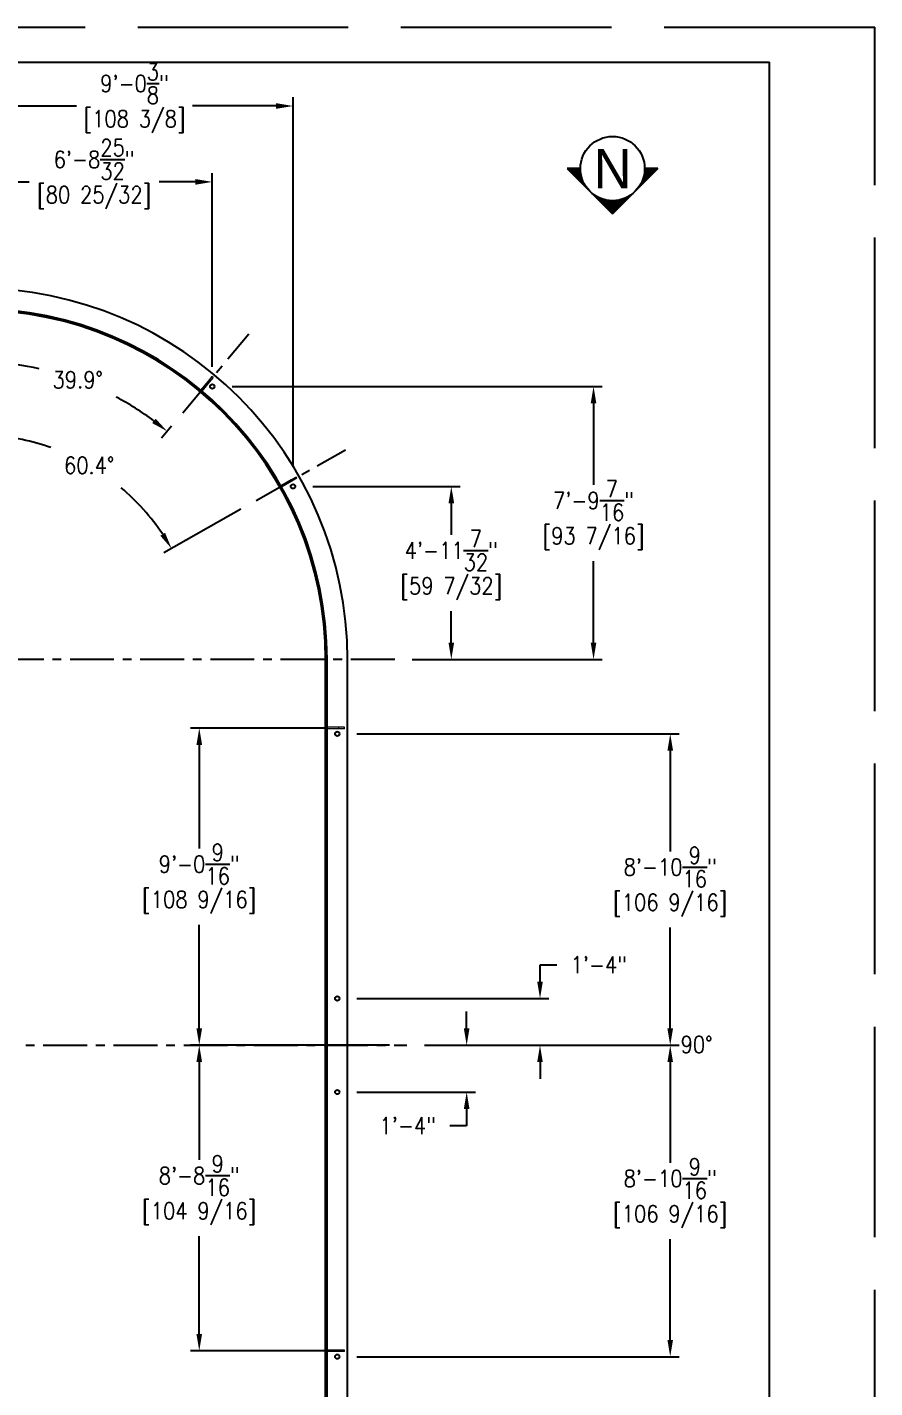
# Model space of a CAD drawing. Extents: x -965 to 2071, y 36 to 900.
# Drawn here: x 826.2 to 1116, y 434.4 to 900 of the extents above; entities that cross this region are included whole.
import ezdxf
from ezdxf.enums import TextEntityAlignment as Align

# ---------------------------------------------------------------- set-up
doc = ezdxf.new("R2010")
doc.units = 0
doc.header["$LTSCALE"] = 12
doc.header["$MEASUREMENT"] = 0
doc.header["$PDMODE"] = 33
doc.header["$PDSIZE"] = -0.5
doc.linetypes.add('AM_ISO02W050', pattern=[7.5, 6, -1.5])
doc.linetypes.add('CENTER', pattern=[2, 1.25, -0.25, 0.25, -0.25])
doc.layers.get('0').update_dxf_attribs({"linetype": 'CONTINUOUS'})
doc.layers.get('Defpoints').update_dxf_attribs({"linetype": 'CONTINUOUS'})
doc.layers.add('AM_0', color=7, linetype='CONTINUOUS', lineweight=30)
doc.layers.add('Equipment-AM_0', color=7, linetype='CONTINUOUS', lineweight=50)
for name, color, linetype in [('CENTER', 6, 'CENTER'), ('COVER', 3, 'CONTINUOUS'), ('DIM', 1, 'CONTINUOUS'), ('SHELL', 40, 'CONTINUOUS')]:
    doc.layers.add(name, color=color, linetype=linetype)
doc.styles.add('GOTHICE', font='gothice', dxfattribs={"height": 3})
doc.styles.add('ROMANS', font='ROMANS.shx', dxfattribs={"width": 0.85, "height": 5.76})
doc.styles.get("Standard").update_dxf_attribs({"font": 'sanss___.ttf'})
doc.dimstyles.get("Standard").update_dxf_attribs({"dimtxt": 0.18, "dimasz": 0.18, "dimexe": 0.18, "dimexo": 0.0625, "dimgap": 0.09, "dimtad": 0, "dimtih": 1, "dimtoh": 1, "dimdec": 4, "dimzin": 0, "dimdsep": 46, "dimtxsty": 'Standard', "dimcen": 0.09, "dimadec": 0, "dimazin": 0, "dimtfac": 1, "dimtdec": 4, "dimtofl": 0, "dimtmove": 0, "dimatfit": 3, "dimfxl": 1, "dimtolj": 1, "dimtzin": 0, "dimarcsym": 0})

# ---------------------------------------------------------------- blocks, each defined once
blk = doc.blocks.new('*X42')
at = {"color": 0}
for p, q in [((456.58, 521.44), (460.89, 521.44)), ((456.66, 521.52), (460.81, 521.52)), ((456.74, 521.6), (460.73, 521.6)), ((456.82, 521.68), (460.65, 521.68)), ((456.9, 521.76), (460.57, 521.76)), ((456.98, 521.84), (460.49, 521.84)), ((457.06, 521.92), (460.41, 521.92)), ((457.14, 522), (460.33, 522)), ((457.22, 522.08), (460.25, 522.08)), ((457.3, 522.16), (460.17, 522.16)), ((457.38, 522.24), (460.09, 522.24)), ((457.46, 522.32), (460.01, 522.32)), ((457.54, 522.4), (459.93, 522.4)), ((457.62, 522.48), (459.85, 522.48)), ((457.7, 522.56), (459.77, 522.56)), ((457.78, 522.64), (459.69, 522.64)), ((457.86, 522.72), (459.61, 522.72)), ((457.94, 522.8), (459.53, 522.8)), ((458.02, 522.88), (459.45, 522.88)), ((458.1, 522.96), (459.37, 522.96)), ((458.18, 523.04), (459.29, 523.04)), ((458.26, 523.12), (459.21, 523.12)), ((458.34, 523.2), (459.13, 523.2)), ((458.42, 523.28), (459.05, 523.28)), ((458.5, 523.36), (458.97, 523.36)), ((458.58, 523.44), (458.89, 523.44)), ((458.66, 523.52), (458.81, 523.52)), ((454.26, 519.12), (454.34, 519.12)), ((454.34, 519.2), (454.4, 519.2)), ((454.42, 519.28), (454.46, 519.28)), ((454.5, 519.36), (454.53, 519.36)), ((454.58, 519.44), (454.6, 519.44)), ((454.66, 519.52), (454.67, 519.52)), ((455.06, 519.92), (455.07, 519.92)), ((455.14, 520), (455.16, 520)), ((455.22, 520.08), (455.25, 520.08)), ((455.3, 520.16), (455.35, 520.16)), ((455.38, 520.24), (455.46, 520.24)), ((455.46, 520.32), (455.57, 520.32)), ((455.54, 520.4), (455.69, 520.4)), ((455.62, 520.48), (455.81, 520.48)), ((455.7, 520.56), (455.94, 520.56)), ((455.78, 520.64), (456.08, 520.64)), ((455.86, 520.72), (456.23, 520.72)), ((455.94, 520.8), (456.39, 520.8)), ((456.02, 520.88), (456.57, 520.88)), ((456.1, 520.96), (456.77, 520.96)), ((456.18, 521.04), (456.99, 521.04)), ((456.26, 521.12), (457.25, 521.12)), ((456.34, 521.2), (457.57, 521.2)), ((456.42, 521.28), (458.04, 521.28)), ((456.5, 521.36), (460.97, 521.36)), ((459.43, 521.28), (461.05, 521.28)), ((459.9, 521.2), (461.13, 521.2)), ((460.22, 521.12), (461.21, 521.12)), ((460.48, 521.04), (461.29, 521.04)), ((460.7, 520.96), (461.37, 520.96)), ((460.9, 520.88), (461.45, 520.88)), ((461.08, 520.8), (461.53, 520.8)), ((461.24, 520.72), (461.61, 520.72)), ((461.39, 520.64), (461.69, 520.64)), ((461.53, 520.56), (461.77, 520.56)), ((461.66, 520.48), (461.85, 520.48)), ((461.78, 520.4), (461.93, 520.4)), ((461.9, 520.32), (462.01, 520.32)), ((462.01, 520.24), (462.09, 520.24)), ((462.12, 520.16), (462.17, 520.16)), ((462.22, 520.08), (462.25, 520.08)), ((462.31, 520), (462.33, 520)), ((462.4, 519.92), (462.41, 519.92)), ((462.8, 519.52), (462.81, 519.52)), ((462.88, 519.44), (462.89, 519.44)), ((462.94, 519.36), (462.97, 519.36)), ((463.01, 519.28), (463.05, 519.28)), ((463.07, 519.2), (463.13, 519.2)), ((463.13, 519.12), (463.21, 519.12)), ((451.94, 516.8), (453.33, 516.8)), ((452.02, 516.88), (453.35, 516.88)), ((452.1, 516.96), (453.36, 516.96)), ((452.18, 517.04), (453.38, 517.04)), ((452.26, 517.12), (453.4, 517.12)), ((452.34, 517.2), (453.42, 517.2)), ((452.42, 517.28), (453.44, 517.28)), ((452.5, 517.36), (453.46, 517.36)), ((452.58, 517.44), (453.48, 517.44)), ((452.66, 517.52), (453.51, 517.52)), ((452.74, 517.6), (453.54, 517.6)), ((452.82, 517.68), (453.56, 517.68)), ((452.9, 517.76), (453.59, 517.76)), ((452.98, 517.84), (453.62, 517.84)), ((453.06, 517.92), (453.66, 517.92)), ((453.14, 518), (453.69, 518)), ((453.22, 518.08), (453.73, 518.08)), ((453.3, 518.16), (453.76, 518.16)), ((453.38, 518.24), (453.8, 518.24)), ((453.46, 518.32), (453.84, 518.32)), ((453.54, 518.4), (453.88, 518.4)), ((453.62, 518.48), (453.92, 518.48)), ((453.7, 518.56), (453.97, 518.56)), ((453.78, 518.64), (454.02, 518.64)), ((453.86, 518.72), (454.06, 518.72)), ((453.94, 518.8), (454.11, 518.8)), ((454.02, 518.88), (454.17, 518.88)), ((454.1, 518.96), (454.22, 518.96)), ((454.18, 519.04), (454.28, 519.04)), ((463.19, 519.04), (463.29, 519.04)), ((463.25, 518.96), (463.37, 518.96)), ((463.3, 518.88), (463.45, 518.88)), ((463.36, 518.8), (463.53, 518.8)), ((463.41, 518.72), (463.61, 518.72)), ((463.45, 518.64), (463.69, 518.64)), ((463.5, 518.56), (463.77, 518.56)), ((463.55, 518.48), (463.85, 518.48)), ((463.59, 518.4), (463.93, 518.4)), ((463.63, 518.32), (464.01, 518.32)), ((463.67, 518.24), (464.09, 518.24)), ((463.71, 518.16), (464.17, 518.16)), ((463.75, 518.08), (464.25, 518.08)), ((463.78, 518), (464.33, 518)), ((463.81, 517.92), (464.41, 517.92)), ((463.85, 517.84), (464.49, 517.84)), ((463.88, 517.76), (464.57, 517.76)), ((463.91, 517.68), (464.65, 517.68)), ((463.93, 517.6), (464.73, 517.6)), ((463.96, 517.52), (464.81, 517.52)), ((463.99, 517.44), (464.89, 517.44)), ((464.01, 517.36), (464.97, 517.36)), ((464.03, 517.28), (465.05, 517.28)), ((464.05, 517.2), (465.13, 517.2)), ((464.07, 517.12), (465.21, 517.12)), ((464.09, 517.04), (465.29, 517.04)), ((464.11, 516.96), (465.37, 516.96)), ((464.13, 516.88), (465.45, 516.88)), ((464.14, 516.8), (465.53, 516.8)), ((450.98, 515.84), (453.24, 515.84)), ((451.06, 515.92), (453.25, 515.92)), ((451.14, 516), (453.25, 516)), ((451.22, 516.08), (453.25, 516.08)), ((451.3, 516.16), (453.25, 516.16)), ((451.38, 516.24), (453.26, 516.24)), ((451.46, 516.32), (453.27, 516.32)), ((451.54, 516.4), (453.27, 516.4)), ((451.62, 516.48), (453.28, 516.48)), ((451.7, 516.56), (453.29, 516.56)), ((451.78, 516.64), (453.3, 516.64)), ((451.86, 516.72), (453.32, 516.72)), ((464.15, 516.72), (465.61, 516.72)), ((464.17, 516.64), (465.69, 516.64)), ((464.18, 516.56), (465.77, 516.56)), ((464.19, 516.48), (465.85, 516.48)), ((464.2, 516.4), (465.93, 516.4)), ((464.2, 516.32), (466.01, 516.32)), ((464.21, 516.24), (466.09, 516.24)), ((464.22, 516.16), (466.17, 516.16)), ((464.22, 516.08), (466.25, 516.08)), ((464.22, 516), (466.33, 516)), ((464.23, 515.92), (466.41, 515.92)), ((464.23, 515.84), (466.49, 515.84))]:
    blk.add_line(p, q, dxfattribs=at)
blk = doc.blocks.new('*D216')
at = {"layer": 'Defpoints', "color": 0, "transparency": 16777216}
for p in [(889.5, 847.07), (808.73, 814.57), (889.5, 777.81)]:
    blk.add_point(p, dxfattribs=at)
at = {"layer": 'DIM', "color": 0, "lineweight": -2, "transparency": 16777216}
for p, q in [((808.73, 820.57), (808.73, 850.07)), ((889.5, 783.81), (889.5, 850.07)), ((814.49, 847.07), (826.94, 847.07)), ((883.74, 847.07), (871.29, 847.07))]:
    blk.add_line(p, q, dxfattribs=at)
at = {"layer": 'DIM', "color": 0, "transparency": 16777216}
for points in [[(814.49, 848.03), (814.49, 846.11), (808.73, 847.07)], [(883.74, 848.03), (883.74, 846.11), (889.5, 847.07)]]:
    blk.add_solid(points, dxfattribs=at)
at = {"layer": 'DIM', "color": 0, "transparency": 16777216, "char_height": 5.76, "attachment_point": 5, "style": 'ROMANS'}
for s, insert in [('\\A1;6\'-8{\\H1x;\\S25/32;}"', (849.11, 854.75)), ('\\A1;[80 25/32]', (849.11, 841.72))]:
    blk.add_mtext(s, dxfattribs=dict(at, insert=insert))
blk = doc.blocks.new('*D217')
at = {"layer": 'Defpoints', "color": 0, "transparency": 16777216}
for p in [(917.1, 873.04), (808.73, 814.57), (917.1, 743.6)]:
    blk.add_point(p, dxfattribs=at)
at = {"layer": 'DIM', "color": 0, "lineweight": -2, "transparency": 16777216}
for p, q in [((808.73, 820.57), (808.73, 876.04)), ((917.1, 749.6), (917.1, 876.04)), ((814.49, 873.04), (843.07, 873.04)), ((911.34, 873.04), (882.76, 873.04))]:
    blk.add_line(p, q, dxfattribs=at)
at = {"layer": 'DIM', "color": 0, "transparency": 16777216}
for points in [[(814.49, 874), (814.49, 872.08), (808.73, 873.04)], [(911.34, 874), (911.34, 872.08), (917.1, 873.04)]]:
    blk.add_solid(points, dxfattribs=at)
at = {"layer": 'DIM', "color": 0, "transparency": 16777216, "char_height": 5.76, "attachment_point": 5, "style": 'ROMANS'}
for s, insert in [('\\A1;9\'-0{\\H1x;\\S3/8;}"', (862.92, 880.72)), ('\\A1;[108 3/8]', (862.92, 867.69))]:
    blk.add_mtext(s, dxfattribs=dict(at, insert=insert))
blk = doc.blocks.new('*D219')
at = {"layer": 'Defpoints', "color": 0, "transparency": 16777216}
for p in [(932.98, 567.64), (1001.55, 567.64), (956.07, 551.64)]:
    blk.add_point(p, dxfattribs=at)
at = {"layer": 'DIM', "color": 0, "lineweight": -2, "transparency": 16777216}
for p, q in [((1001.55, 573.4), (1001.55, 579.16)), ((1001.55, 579.16), (1007.31, 579.16)), ((938.98, 567.64), (1004.55, 567.64)), ((962.07, 551.64), (1004.55, 551.64)), ((1001.55, 545.88), (1001.55, 540.12))]:
    blk.add_line(p, q, dxfattribs=at)
at = {"layer": 'DIM', "color": 0, "transparency": 16777216}
for points in [[(1000.59, 573.4), (1002.51, 573.4), (1001.55, 567.64)], [(1000.59, 545.88), (1002.51, 545.88), (1001.55, 551.64)]]:
    blk.add_solid(points, dxfattribs=at)
at = {"layer": 'DIM', "color": 0, "transparency": 16777216, "insert": (1021.67, 579.16), "char_height": 5.76, "attachment_point": 5, "style": 'ROMANS'}
blk.add_mtext('\\A1;1\'-4"', dxfattribs=at)
blk = doc.blocks.new('*D220')
at = {"layer": 'Defpoints', "color": 0, "transparency": 16777216}
for p in [(956.07, 551.64), (932.98, 535.64), (976.47, 535.64)]:
    blk.add_point(p, dxfattribs=at)
at = {"layer": 'DIM', "color": 0, "lineweight": -2, "transparency": 16777216}
for p, q in [((976.47, 557.4), (976.47, 563.16)), ((962.07, 551.64), (979.47, 551.64)), ((938.98, 535.64), (979.47, 535.64)), ((976.47, 529.88), (976.47, 524.12)), ((976.47, 524.12), (970.71, 524.12))]:
    blk.add_line(p, q, dxfattribs=at)
at = {"layer": 'DIM', "color": 0, "transparency": 16777216}
for points in [[(975.51, 557.4), (977.43, 557.4), (976.47, 551.64)], [(975.51, 529.88), (977.43, 529.88), (976.47, 535.64)]]:
    blk.add_solid(points, dxfattribs=at)
at = {"layer": 'DIM', "color": 0, "transparency": 16777216, "insert": (956.35, 524.12), "char_height": 5.76, "attachment_point": 5, "style": 'ROMANS'}
blk.add_mtext('\\A1;1\'-4"', dxfattribs=at)
blk = doc.blocks.new('*D221')
at = {"layer": 'Defpoints', "color": 0, "transparency": 16777216}
for p in [(932.98, 658.2), (1046.07, 658.2), (956.07, 551.64)]:
    blk.add_point(p, dxfattribs=at)
at = {"layer": 'DIM', "color": 0, "lineweight": -2, "transparency": 16777216}
for p, q in [((938.98, 658.2), (1049.07, 658.2)), ((1046.07, 652.44), (1046.07, 617.95)), ((1046.07, 557.4), (1046.07, 591.89)), ((962.07, 551.64), (1049.07, 551.64))]:
    blk.add_line(p, q, dxfattribs=at)
at = {"layer": 'DIM', "color": 0, "transparency": 16777216}
for points in [[(1045.11, 652.44), (1047.03, 652.44), (1046.07, 658.2)], [(1045.11, 557.4), (1047.03, 557.4), (1046.07, 551.64)]]:
    blk.add_solid(points, dxfattribs=at)
at = {"layer": 'DIM', "color": 0, "transparency": 16777216, "char_height": 5.76, "attachment_point": 5, "style": 'ROMANS'}
for s, insert in [('\\A1;8\'-10{\\H1x;\\S9/16;}"', (1046.07, 612.6)), ('\\A1;[106 9/16]', (1046.07, 599.57))]:
    blk.add_mtext(s, dxfattribs=dict(at, insert=insert))
blk = doc.blocks.new('*D218')
at = {"layer": 'Defpoints', "color": 0, "transparency": 16777216}
for p in [(956.07, 551.64), (932.98, 445.07), (1046.07, 445.07)]:
    blk.add_point(p, dxfattribs=at)
at = {"layer": 'DIM', "color": 0, "lineweight": -2, "transparency": 16777216}
for p, q in [((962.07, 551.64), (1049.07, 551.64)), ((1046.07, 545.88), (1046.07, 511.38)), ((1046.07, 450.83), (1046.07, 485.33)), ((938.98, 445.07), (1049.07, 445.07))]:
    blk.add_line(p, q, dxfattribs=at)
at = {"layer": 'DIM', "color": 0, "transparency": 16777216}
for points in [[(1045.11, 545.88), (1047.03, 545.88), (1046.07, 551.64)], [(1045.11, 450.83), (1047.03, 450.83), (1046.07, 445.07)]]:
    blk.add_solid(points, dxfattribs=at)
at = {"layer": 'DIM', "color": 0, "transparency": 16777216, "char_height": 5.76, "attachment_point": 5, "style": 'ROMANS'}
for s, insert in [('\\A1;8\'-10{\\H1x;\\S9/16;}"', (1046.07, 506.03)), ('\\A1;[106 9/16]', (1046.07, 493.01))]:
    blk.add_mtext(s, dxfattribs=dict(at, insert=insert))
blk = doc.blocks.new('*D230')
at = {"layer": 'Defpoints', "color": 0, "transparency": 16777216}
for p in [(917.85, 742.85), (971.23, 742.85), (951.87, 683.64)]:
    blk.add_point(p, dxfattribs=at)
at = {"layer": 'DIM', "color": 0, "lineweight": -2, "transparency": 16777216}
for p, q in [((923.85, 742.85), (974.23, 742.85)), ((971.23, 737.09), (971.23, 726.27)), ((971.23, 689.4), (971.23, 700.22)), ((957.87, 683.64), (974.23, 683.64))]:
    blk.add_line(p, q, dxfattribs=at)
at = {"layer": 'DIM', "color": 0, "transparency": 16777216}
for points in [[(970.27, 737.09), (972.19, 737.09), (971.23, 742.85)], [(970.27, 689.4), (972.19, 689.4), (971.23, 683.64)]]:
    blk.add_solid(points, dxfattribs=at)
at = {"layer": 'DIM', "color": 0, "transparency": 16777216, "char_height": 5.76, "attachment_point": 5, "style": 'ROMANS'}
for s, insert in [('\\A1;4\'-11{\\H1x;\\S7/32;}"', (971.23, 720.93)), ('\\A1;[59 7/32]', (971.23, 707.9))]:
    blk.add_mtext(s, dxfattribs=dict(at, insert=insert))
blk = doc.blocks.new('*D231')
at = {"layer": 'Defpoints', "color": 0, "transparency": 16777216}
for p in [(890.25, 777.06), (1019.85, 777.06), (951.87, 683.64)]:
    blk.add_point(p, dxfattribs=at)
at = {"layer": 'DIM', "color": 0, "lineweight": -2, "transparency": 16777216}
for p, q in [((896.25, 777.06), (1022.85, 777.06)), ((1019.85, 771.3), (1019.85, 743.38)), ((1019.85, 689.4), (1019.85, 717.32)), ((957.87, 683.64), (1022.85, 683.64))]:
    blk.add_line(p, q, dxfattribs=at)
at = {"layer": 'DIM', "color": 0, "transparency": 16777216}
for points in [[(1018.89, 771.3), (1020.81, 771.3), (1019.85, 777.06)], [(1018.89, 689.4), (1020.81, 689.4), (1019.85, 683.64)]]:
    blk.add_solid(points, dxfattribs=at)
at = {"layer": 'DIM', "color": 0, "transparency": 16777216, "char_height": 5.76, "attachment_point": 5, "style": 'ROMANS'}
for s, insert in [('\\A1;7\'-9{\\H1x;\\S7/16;}"', (1019.85, 738.03)), ('\\A1;[93 7/16]', (1019.85, 725))]:
    blk.add_mtext(s, dxfattribs=dict(at, insert=insert))
blk = doc.blocks.new('A$C85d14db1')
at = {"layer": 'AM_0', "lineweight": 18}
for p, q in [((80.66, 228.8), (79.38, 227.27)), ((81.05, 228.47), (79.76, 226.94)), ((81.05, 228.47), (80.66, 228.8)), ((79.38, 227.27), (76.8, 224.21)), ((76.99, 224.05), (76.8, 224.21)), ((79.76, 226.94), (77.18, 223.88)), ((79.76, 226.94), (79.38, 227.27)), ((107.71, 193.45), (104.23, 191.47)), ((107.95, 193.01), (104.48, 191.03)), ((109.44, 194.44), (107.71, 193.45)), ((107.95, 193.01), (107.71, 193.45)), ((109.69, 194), (107.95, 193.01)), ((109.69, 194), (109.44, 194.44))]:
    blk.add_line(p, q, dxfattribs=at)
at = {"layer": 'Equipment-AM_0', "lineweight": 18}
for p, q in [((124, 108.82), (120, 108.82)), ((124, 108.32), (120, 108.32)), ((124, 108.32), (124, 108.82)), ((126, 108.82), (124, 108.82)), ((126, 108.32), (124, 108.32)), ((126, 108.32), (126, 108.82)), ((124, -104.32), (120, -104.32)), ((124, -104.82), (120, -104.82)), ((124, -104.82), (124, -104.32)), ((126, -104.32), (124, -104.32)), ((126, -104.82), (124, -104.82)), ((126, -104.82), (126, -104.32))]:
    blk.add_line(p, q, dxfattribs=at)
blk = doc.blocks.new('*D237')
at = {"layer": 'Defpoints', "color": 0, "transparency": 16777216}
for p in [(956.07, 551.64), (885.05, 447.07), (934.73, 447.07)]:
    blk.add_point(p, dxfattribs=at)
at = {"layer": 'DIM', "color": 0, "lineweight": -2, "transparency": 16777216}
for p, q in [((950.07, 551.64), (882.05, 551.64)), ((885.05, 545.88), (885.05, 512.38)), ((885.05, 452.83), (885.05, 486.32)), ((928.73, 447.07), (882.05, 447.07))]:
    blk.add_line(p, q, dxfattribs=at)
at = {"layer": 'DIM', "color": 0, "transparency": 16777216}
for points in [[(884.09, 545.88), (886.01, 545.88), (885.05, 551.64)], [(884.09, 452.83), (886.01, 452.83), (885.05, 447.07)]]:
    blk.add_solid(points, dxfattribs=at)
at = {"layer": 'DIM', "color": 0, "transparency": 16777216, "char_height": 5.76, "attachment_point": 5, "style": 'ROMANS'}
for s, insert in [('\\A1;8\'-8{\\H1x;\\S9/16;}"', (885.05, 507.03)), ('\\A1;[104 9/16]', (885.05, 494))]:
    blk.add_mtext(s, dxfattribs=dict(at, insert=insert))
blk = doc.blocks.new('*D238')
at = {"layer": 'Defpoints', "color": 0, "transparency": 16777216}
for p in [(885.05, 660.2), (934.73, 660.2), (956.07, 551.64)]:
    blk.add_point(p, dxfattribs=at)
at = {"layer": 'DIM', "color": 0, "lineweight": -2, "transparency": 16777216}
for p, q in [((928.73, 660.2), (882.05, 660.2)), ((885.05, 654.44), (885.05, 618.95)), ((885.05, 557.4), (885.05, 592.89)), ((950.07, 551.64), (882.05, 551.64))]:
    blk.add_line(p, q, dxfattribs=at)
at = {"layer": 'DIM', "color": 0, "transparency": 16777216}
for points in [[(884.09, 654.44), (886.01, 654.44), (885.05, 660.2)], [(884.09, 557.4), (886.01, 557.4), (885.05, 551.64)]]:
    blk.add_solid(points, dxfattribs=at)
at = {"layer": 'DIM', "color": 0, "transparency": 16777216, "char_height": 5.76, "attachment_point": 5, "style": 'ROMANS'}
for s, insert in [('\\A1;9\'-0{\\H1x;\\S9/16;}"', (885.05, 613.6)), ('\\A1;[108 9/16]', (885.05, 600.57))]:
    blk.add_mtext(s, dxfattribs=dict(at, insert=insert))
blk = doc.blocks.new('*D239')
at = {"layer": 'Defpoints', "color": 0, "transparency": 16777216}
for p in [(808.73, 814.57), (901.97, 795.08), (854.34, 774.67), (879.38, 768.08), (808.73, 279.66)]:
    blk.add_point(p, dxfattribs=at)
at = {"layer": 'DIM', "color": 0, "lineweight": -2, "transparency": 16777216}
blk.add_line((875.53, 763.47), (872.14, 759.43), dxfattribs=at)
for start, end in [(77.7728, 86.7584), (53.3221, 61.9053)]:
    blk.add_arc((808.73, 683.64), 101.82, start, end, dxfattribs=at)
at = {"layer": 'DIM', "color": 0, "transparency": 16777216}
for points in [[(814.46, 784.34), (814.51, 786.25), (808.73, 785.46)], [(870.14, 766.05), (868.95, 764.54), (874.07, 761.73)]]:
    blk.add_solid(points, dxfattribs=at)
at = {"layer": 'DIM', "color": 0, "transparency": 16777216, "insert": (843.49, 779.34), "char_height": 5.76, "attachment_point": 5, "style": 'ROMANS'}
blk.add_mtext('\\A1;39.9°', dxfattribs=at)
blk = doc.blocks.new('*D240')
at = {"layer": 'Defpoints', "color": 0, "transparency": 16777216}
for p in [(808.73, 814.57), (935.09, 755.39), (858.42, 742.29), (904.47, 738), (808.73, 279.66)]:
    blk.add_point(p, dxfattribs=at)
at = {"layer": 'DIM', "color": 0, "lineweight": -2, "transparency": 16777216}
blk.add_line((899.25, 735.04), (872.97, 720.12), dxfattribs=at)
for start, end in [(70.5492, 85.7062), (33.8844, 49.848)]:
    blk.add_arc((808.73, 683.64), 76.88, start, end, dxfattribs=at)
at = {"layer": 'DIM', "color": 0, "transparency": 16777216}
for points in [[(814.45, 759.34), (814.52, 761.26), (808.73, 760.52)], [(873.37, 727), (871.73, 725.99), (875.58, 721.6)]]:
    blk.add_solid(points, dxfattribs=at)
at = {"layer": 'DIM', "color": 0, "transparency": 16777216, "insert": (847.4, 750.08), "char_height": 5.76, "attachment_point": 5, "style": 'ROMANS'}
blk.add_mtext('\\A1;60.4°', dxfattribs=at)
blk = doc.blocks.new('*D243')
at = {"layer": 'Defpoints', "color": 0, "transparency": 16777216}
for p in [(808.73, 814.57), (833.23, 322.84), (847.69, 319.75), (808.73, 279.66), (866.46, 271.64)]:
    blk.add_point(p, dxfattribs=at)
at = {"layer": 'DIM', "color": 0, "lineweight": -2, "transparency": 16777216}
blk.add_line((845.51, 325.34), (843.93, 329.41), dxfattribs=at)
for start, end in [(294.6162, 297.9218), (263.3889, 266.6944)]:
    blk.add_arc((808.73, 419.64), 99.85, start, end, dxfattribs=at)
at = {"layer": 'DIM', "color": 0, "transparency": 16777216}
for points in [[(850.69, 327.97), (849.95, 329.74), (845.02, 326.61)], [(803, 320.91), (802.94, 318.99), (808.73, 319.78)]]:
    blk.add_solid(points, dxfattribs=at)
at = {"layer": 'DIM', "color": 0, "transparency": 16777216, "insert": (826.69, 321.41), "char_height": 5.76, "attachment_point": 5, "style": 'ROMANS'}
blk.add_mtext('\\A1;21.3°', dxfattribs=at)
blk = doc.blocks.new('*D245')
at = {"layer": 'Defpoints', "color": 0, "transparency": 16777216}
for p in [(808.73, 814.57), (903.6, 369.68), (831.33, 359.95), (949.29, 345.62), (808.73, 279.66)]:
    blk.add_point(p, dxfattribs=at)
at = {"layer": 'DIM', "color": 0, "lineweight": -2, "transparency": 16777216}
blk.add_line((898.29, 372.47), (862.55, 391.3), dxfattribs=at)
for start, end in [(312.6246, 327.0561), (275.1726, 288.1715)]:
    blk.add_arc((808.73, 419.64), 63.82, start, end, dxfattribs=at)
at = {"layer": 'DIM', "color": 0, "transparency": 16777216}
for points in [[(861.46, 385.41), (863.12, 384.44), (865.2, 389.9)], [(814.53, 355.11), (814.44, 357.03), (808.73, 355.81)]]:
    blk.add_solid(points, dxfattribs=at)
at = {"layer": 'DIM', "color": 0, "transparency": 16777216, "insert": (841.71, 364.99), "char_height": 5.76, "attachment_point": 5, "style": 'ROMANS'}
blk.add_mtext('\\A1;62.2°', dxfattribs=at)

msp = doc.modelspace()

# ---------------------------------------------------------------- linework, layer by layer
for p in [(-24, 888), (1080, 72)]:
    msp.add_line(p, (1080, 888))
at = {"layer": 'CENTER'}
for p, q in [((879.378456, 768.075198), (901.97485, 795.081508)), ((904.465927, 738.002245), (935.086089, 755.390274)), ((951.872821, 683.636051), (665.582275, 683.636051)), ((663.732887, 551.636051), (956.067798, 551.636051))]:
    msp.add_line(p, q, dxfattribs=at)
at = {"layer": 'Defpoints', "linetype": 'AM_ISO02W050'}
for p in [(-36, 900), (1116, 36)]:
    msp.add_line(p, (1116, 900), dxfattribs=at)
at = {"layer": 'DIM'}
for p, q in [((1010.831465, 851.627473), (1026.346621, 836.112318)), ((1015.365096, 851.627473), (1010.831465, 851.627473)), ((1041.861776, 851.627473), (1026.346621, 836.112318)), ((1041.861776, 851.627473), (1037.328146, 851.627473))]:
    msp.add_line(p, q, dxfattribs=at)
msp.add_circle((1026.346621, 851.627473), 10.981525, dxfattribs=at)
at = {"layer": 'SHELL'}
msp.add_line((935.727548, 419.636051), (935.727548, 683.636051), dxfattribs=at)
for points in [[(928.727548, 683.636051, 1), (688.727548, 683.636051), (688.727548, 419.636051, 1), (928.727548, 419.636051)], [(928.227548, 683.636051, 1), (689.227548, 683.636051), (689.227548, 419.636051, 1), (928.227548, 419.636051)]]:
    msp.add_lwpolyline(points, format="xyb", close=True, dxfattribs=at)
for centre in [(889.49661, 777.063456), (917.102548, 742.854801), (932.227548, 658.198551), (932.227548, 567.636051), (932.227548, 535.636051), (932.227548, 445.073551)]:
    msp.add_circle(centre, 0.75, dxfattribs=at)
msp.add_arc((808.727548, 683.636051), 127, 0, 180, dxfattribs=at)

# ---------------------------------------------------------------- block references
at = {"layer": 'COVER'}
msp.add_blockref('A$C85d14db1', (808.727548, 551.636051), dxfattribs=at)
at = {"layer": 'DIM', "xscale": 2.000000015999944, "yscale": 2.000000015999944, "zscale": 2.000000015999944, "rotation": 180}
msp.add_blockref('*X42', (1943.817663, 1883.294973), dxfattribs=at)

# ---------------------------------------------------------------- texts
at = {"layer": 'DIM', "style": 'GOTHICE'}
msp.add_text('N', height=13.439686, dxfattribs=at).set_placement((1026.346621, 851.627473), align=Align.MIDDLE)
at = {"layer": 'DIM', "style": 'ROMANS', "width": 0.85}
msp.add_text('90%%D', height=5.76, dxfattribs=at).set_placement((1055.0669, 551.881735), align=Align.MIDDLE_CENTER)

# ---------------------------------------------------------------- dimensions: what is measured, and where the dimension line sits
at = {"layer": 'DIM'}
dim = msp.add_linear_dim(base=(917.102548, 873.040334), p1=(808.727548, 814.570293), p2=(917.102548, 743.604801), dimstyle='Standard', override={"dimscale": 48, "dimtxt": 5.76, "dimasz": 0.12, "dimexe": 0.0625, "dimexo": 0.125, "dimgap": 0.02, "dimdec": 5, "dimzin": 3, "dimlunit": 4, "dimpost": '\\X', "dimtxsty": 'ROMANS', "dimcen": 0}, dxfattribs=at)
dim.commit()
dim.dimension.update_dxf_attribs({"geometry": '*D217', "text_midpoint": (862.915048, 873.040334)})
dim = msp.add_linear_dim(base=(889.49661, 847.071874), p1=(808.727548, 814.570293), p2=(889.49661, 777.813456), dimstyle='Standard', override={"dimscale": 48, "dimtxt": 5.76, "dimasz": 0.12, "dimexe": 0.0625, "dimexo": 0.125, "dimgap": 0.02, "dimdec": 5, "dimzin": 3, "dimlunit": 4, "dimpost": '\\X', "dimtxsty": 'ROMANS', "dimcen": 0}, dxfattribs=at)
dim.commit()
dim.dimension.update_dxf_attribs({"geometry": '*D216', "text_midpoint": (849.112079, 847.071874), "dimtype": 160})
dim = msp.add_angular_dim_2l(base=(833.234128, 322.837383), line1=((808.727548, 814.570293), (808.727548, 279.655073)), line2=((847.694306, 319.746298), (866.459584, 271.642244)), dimstyle='Standard', override={"dimscale": 48, "dimtxt": 5.76, "dimasz": 0.12, "dimexe": 0.0625, "dimexo": 0.125, "dimgap": 0.1, "dimzin": 3, "dimlunit": 4, "dimpost": '\\X', "dimtxsty": 'ROMANS', "dimcen": 0, "dimadec": 1}, dxfattribs=at)
dim.commit()
dim.dimension.update_dxf_attribs({"geometry": '*D243', "text_midpoint": (826.688552, 321.412037), "dimtype": 162})
for base, line2, picture, middle in [((854.339762, 774.669964), ((879.378456, 768.075198), (901.97485, 795.081508)), '*D239', (843.485371, 779.341542)), ((858.424364, 742.292676), ((904.465927, 738.002245), (935.086089, 755.390274)), '*D240', (847.404645, 750.077419)), ((831.332336, 359.949423), ((903.598368, 369.677084), (949.285447, 345.618272)), '*D245', (841.70833, 364.994144))]:
    dim = msp.add_angular_dim_2l(base=base, line1=((808.727548, 814.570293), (808.727548, 279.655073)), line2=line2, dimstyle='Standard', override={"dimscale": 48, "dimtxt": 5.76, "dimasz": 0.12, "dimexe": 0.0625, "dimexo": 0.125, "dimgap": 0.1, "dimzin": 3, "dimlunit": 4, "dimpost": '\\X', "dimtxsty": 'ROMANS', "dimcen": 0, "dimadec": 1}, dxfattribs=at)
    dim.commit()
    dim.dimension.update_dxf_attribs({"geometry": picture, "text_midpoint": middle})
for base, p1, p2, picture, middle in [((1019.8501518, 777.0634561), (951.8728209, 683.6360505), (890.24661, 777.0634561), '*D231', (1019.8501518, 730.3497533)), ((971.22597, 742.854801), (951.872821, 683.636051), (917.852548, 742.854801), '*D230', (971.22597, 713.245426)), ((885.053496, 660.201704), (956.067798, 551.636051), (934.727548, 660.201704), '*D238', (885.053496, 605.918877)), ((1046.074087, 658.198551), (956.067798, 551.636051), (932.977548, 658.198551), '*D221', (1046.074087, 604.917301)), ((885.053496, 447.070397), (956.067798, 551.636051), (934.727548, 447.070397), '*D237', (885.053496, 499.353224)), ((1046.074087, 445.073551), (956.067798, 551.636051), (932.977548, 445.073551), '*D218', (1046.074087, 498.354801))]:
    dim = msp.add_linear_dim(base=base, p1=p1, p2=p2, angle=90, dimstyle='Standard', override={"dimscale": 48, "dimtxt": 5.76, "dimasz": 0.12, "dimexe": 0.0625, "dimexo": 0.125, "dimgap": 0.02, "dimdec": 5, "dimzin": 3, "dimlunit": 4, "dimpost": '\\X', "dimtxsty": 'ROMANS', "dimcen": 0}, dxfattribs=at)
    dim.commit()
    dim.dimension.update_dxf_attribs({"geometry": picture, "text_midpoint": middle})
for base, p2, picture, middle in [((1001.548541, 567.636051), (932.977548, 567.636051), '*D219', (1021.667399, 579.156051)), ((976.473359, 535.636051), (932.977548, 535.636051), '*D220', (956.354502, 524.116051))]:
    dim = msp.add_linear_dim(base=base, p1=(956.067798, 551.636051), p2=p2, angle=90, dimstyle='Standard', override={"dimscale": 48, "dimtxt": 5.76, "dimasz": 0.12, "dimexe": 0.0625, "dimexo": 0.125, "dimgap": 0.1, "dimzin": 3, "dimlunit": 4, "dimpost": '\\X', "dimtxsty": 'ROMANS', "dimcen": 0}, dxfattribs=at)
    dim.commit()
    dim.dimension.update_dxf_attribs({"geometry": picture, "text_midpoint": middle, "dimtype": 160})

doc.saveas('drawing.dxf')
